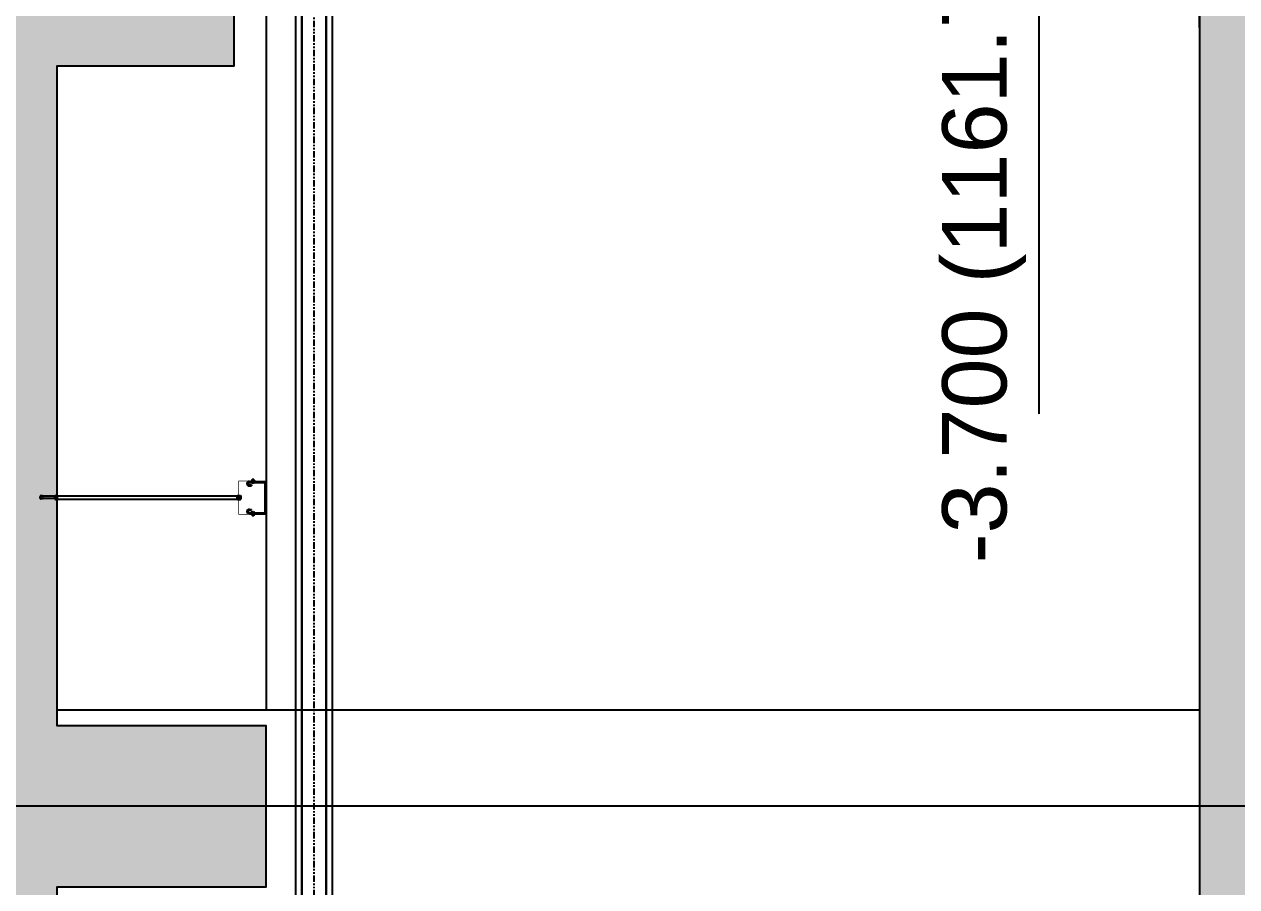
# Model space of a CAD drawing. Header units: millimetres. Extents: x -379292 to 1221486, y 92049 to 447512.
# Drawn here: x -29476 to -25709, y 224369 to 227048 of the extents above; entities that cross this region are included whole.
import ezdxf

# ---------------------------------------------------------------- set-up
doc = ezdxf.new("R2010")
doc.units = ezdxf.units.MM
for name, pattern in [('ACISOTGB', [9, 4, -1, 1, -1, 1, -1]), ('CENTER', [2, 1.25, -0.25, 0.25, -0.25]), ('SOGUKSU1', [72, 60, -6, 0, -6])]:
    doc.linetypes.add(name, pattern=pattern)
for name, color, linetype in [('05_AXIS', 211, 'CENTER'), ('05_CONCRETE', 6, 'Continuous'), ('05_CONCRETE VIEW', 142, 'Continuous'), ('05_HATCH CONCRETE', 141, 'Continuous'), ('05_SECTION LEVEL', 2, 'Continuous'), ('E-CT-TEXT', 7, 'Continuous'), ('OZD_TAVA', 50, 'Continuous')]:
    doc.layers.add(name, color=color, linetype=linetype)
for name, color, linetype, lineweight in [('1-MIMARI', 8, 'Continuous', 9), ('1-YANGIN BORUSU-3', 1, 'SOGUKSU1', 30), ('e_kesit_cizgisi', 7, 'Continuous', 9)]:
    doc.layers.add(name, color=color, linetype=linetype, lineweight=lineweight)
doc.styles.add('YAZI-3', font='arial.ttf', dxfattribs={"height": 3})

# ---------------------------------------------------------------- blocks, each defined once
blk = doc.blocks.new('1KESIT KOT1')
at = {"layer": '05_SECTION LEVEL', "color": 2}
for p, q in [((10, 4), (10, 5)), ((10, 5), (26, 5)), ((14, 0), (0, 0))]:
    blk.add_line(p, q, dxfattribs=at)
blk.add_lwpolyline([(10, 0), (12, 4), (8, 4)], close=True, dxfattribs=at)
at = {"layer": '05_SECTION LEVEL', "style": 'YAZI-3'}
blk.add_attdef('+00.000', (10, 6), '', height=2, dxfattribs=at)
blk = doc.blocks.new('A$C6a8db8d0')
at = {"layer": '05_HATCH CONCRETE', "ltscale": 25, "transparency": 33554671}
h = blk.add_hatch(dxfattribs=at)
h.set_pattern_fill('ANSI33', color=256, scale=1.5, angle=180)
h.set_pattern_definition([(225, (-8686.666, 32930.851), (6.735192, -6.735192), []), (225, (-8693.402, 32930.851), (6.735192, -6.735192), [4.7625, -2.38125])])
h.paths.add_polyline_path([(-8675, 790), (-8675, 420), (-8725, 420), (-8725, 370), (9165, 370), (9165, 420), (9115, 420), (9115, 810), (9095, 810), (9095, 790), (5815, 790), (5815, 810), (5795, 810), (5795, 790), (-1895, 790), (-1895, 710), (-1845, 710), (-1845, 775), (-1635, 775), (-1635, 720), (-1595, 720), (-1595, 775), (-1335, 775), (-1335, 720), (-1295, 720), (-1295, 775), (-1090, 775), (-1090, 710), (-1040, 710), (-1040, 775), (-835, 775), (-835, 720), (-795, 720), (-795, 775), (-535, 775), (-535, 720), (-495, 720), (-495, 775), (-290, 775), (-290, 710), (-240, 710), (-240, 775), (-35, 775), (-35, 720), (5, 720), (5, 775), (265, 775), (265, 720), (305, 720), (305, 775), (510, 775), (510, 710), (560, 710), (560, 775), (765, 775), (765, 720), (805, 720), (805, 775), (1065, 775), (1065, 720), (1105, 720), (1105, 775), (1310, 775), (1310, 710), (1360, 710), (1360, 775), (1565, 775), (1565, 720), (1605, 720), (1605, 775), (1865, 775), (1865, 720), (1905, 720), (1905, 775), (2110, 775), (2110, 710), (2160, 710), (2160, 775), (2365, 775), (2365, 720), (2405, 720), (2405, 775), (2665, 775), (2665, 720), (2705, 720), (2705, 775), (2910, 775), (2910, 710), (2960, 710), (2960, 775), (3165, 775), (3165, 720), (3205, 720), (3205, 775), (3465, 775), (3465, 720), (3505, 720), (3505, 775), (3710, 775), (3710, 710), (3760, 710), (3760, 775), (3965, 775), (3965, 720), (4005, 720), (4005, 775), (4265, 775), (4265, 720), (4305, 720), (4305, 775), (4510, 775), (4510, 710), (4560, 710), (4560, 775), (4765, 775), (4765, 720), (4805, 720), (4805, 775), (5065, 775), (5065, 720), (5105, 720), (5105, 775), (5310, 775), (5310, 710), (5360, 710), (5360, 775), (5540, 775), (5540, 720), (5580, 720), (5580, 775), (5760, 775), (5760, 710), (5810, 710), (5810, 775), (6110, 775), (6110, 710), (6160, 710), (6160, 775), (6365, 775), (6365, 720), (6405, 720), (6405, 775), (6665, 775), (6665, 720), (6705, 720), (6705, 775), (6910, 775), (6910, 710), (6960, 710), (6960, 775), (7165, 775), (7165, 720), (7205, 720), (7205, 775), (7465, 775), (7465, 720), (7505, 720), (7505, 775), (7710, 775), (7710, 710), (7760, 710), (7760, 775), (7965, 775), (7965, 720), (8005, 720), (8005, 775), (8265, 775), (8265, 720), (8305, 720), (8305, 775), (8510, 775), (8510, 710), (8560, 710), (8560, 775), (8790, 775), (8790, 720), (8830, 720), (8830, 775), (9085, 775), (9085, 420), (-8645, 420), (-8645, 775), (-8270, 775), (-8270, 710), (-8220, 710), (-8220, 775), (-8015, 775), (-8015, 720), (-7975, 720), (-7975, 775), (-7715, 775), (-7715, 720), (-7675, 720), (-7675, 775), (-7470, 775), (-7470, 710), (-7420, 710), (-7420, 775), (-7215, 775), (-7215, 720), (-7175, 720), (-7175, 775), (-6915, 775), (-6915, 720), (-6875, 720), (-6875, 775), (-6670, 775), (-6670, 710), (-6620, 710), (-6620, 775), (-6415, 775), (-6415, 720), (-6375, 720), (-6375, 775), (-6115, 775), (-6115, 720), (-6075, 720), (-6075, 775), (-5870, 775), (-5870, 710), (-5820, 710), (-5820, 775), (-5615, 775), (-5615, 720), (-5575, 720), (-5575, 775), (-5315, 775), (-5315, 720), (-5275, 720), (-5275, 775), (-5070, 775), (-5070, 710), (-5020, 710), (-5020, 775), (-4815, 775), (-4815, 720), (-4775, 720), (-4775, 775), (-4515, 775), (-4515, 720), (-4475, 720), (-4475, 775), (-4270, 775), (-4270, 710), (-4220, 710), (-4220, 775), (-4015, 775), (-4015, 720), (-3975, 720), (-3975, 775), (-3715, 775), (-3715, 720), (-3675, 720), (-3675, 775), (-3470, 775), (-3470, 710), (-3420, 710), (-3420, 775), (-3215, 775), (-3215, 720), (-3175, 720), (-3175, 775), (-2915, 775), (-2915, 720), (-2875, 720), (-2875, 775), (-2670, 775), (-2670, 710), (-2620, 710), (-2620, 775), (-2435, 775), (-2435, 720), (-2395, 720), (-2395, 775), (-2175, 775), (-2175, 720), (-2135, 720), (-2135, 775), (-1955, 775), (-1955, 710), (-1905, 710), (-1905, 790)])
at = {"layer": '05_AXIS', "ltscale": 500}
blk.add_line((3735, 170), (3735, 1660), dxfattribs=at)
at = {"layer": '05_CONCRETE'}
for points in [[(3505, 775), (3710, 775), (3710, 710), (3760, 710), (3760, 775), (3965, 775), (3965, 720), (4005, 720), (4005, 775), (4265, 775), (4265, 720), (4305, 720), (4305, 775), (4510, 775), (4510, 710), (4560, 710)], [(9085, 420), (-8645, 420)]]:
    blk.add_lwpolyline(points, dxfattribs=at)
at = {"layer": '05_CONCRETE VIEW', "ltscale": 20, "flags": 128}
for points in [[(3765, 775), (3765, 420)], [(4505, 710), (3765, 710)]]:
    blk.add_lwpolyline(points, dxfattribs=at)
at = {"layer": '05_SECTION LEVEL', "color": 7}
ref = blk.add_blockref('1KESIT KOT1', (4116.9, 420), dxfattribs=dict(at, xscale=-10, yscale=10, zscale=10))
ref.add_attrib('+00.000', '-3.700 (1161.70)', (3810.43, 480), dxfattribs={"height": 20, "style": 'YAZI-3'})
blk = doc.blocks.new('smn')
for p, q in [((-0.8, 0.55), (-0.65, 0.64)), ((-0.8, 0.55), (-0.8, 0.09)), ((-0.8, 0.09), (-0.65, 0)), ((0.65, 0.64), (-0.65, 0.64)), ((0.65, 0), (-0.65, 0)), ((-0.4, 0.55), (-0.4, 0.09)), ((0.4, 0.55), (0.4, 0.09)), ((0.8, 0.55), (0.65, 0.64)), ((0.8, 0.09), (0.65, 0)), ((0.8, 0.55), (0.8, 0.09))]:
    blk.add_line(p, q)
for centre, radius, start, end in [((-0.65, 0.24), 0.404, 51.7868, 90), ((-0.65, 0.4), 0.404, 270, 308.2132), ((0, -0.33), 0.967, 65.5673, 114.4327), ((0, 0.97), 0.967, 245.5673, 294.4327), ((0.65, 0.24), 0.404, 90, 128.2132), ((0.65, 0.4), 0.404, 231.7868, 270)]:
    blk.add_arc(centre, radius, start, end)
blk = doc.blocks.new('A$C23387eba')
h = blk.add_hatch()
h.set_pattern_fill('ANSI31', color=241, scale=1500, style=0)
h.set_pattern_definition([(315, (-421266.87, 1258294.907), (10.60660172, 10.60660172), [])])
h.paths.add_polyline_path([(44, 395), (64, 506), (57, 516), (53, 516), (32, 396), (32, 68), (44, 68)])
h.paths.add_polyline_path([(-44, 68), (-32, 68), (-32, 396), (-53, 516), (-57, 516), (-64, 506), (-44, 395)])
h = blk.add_hatch()
h.set_pattern_fill('ANSI31', color=241, scale=1000, angle=90, style=0)
h.set_pattern_definition([(45, (-421266.87, 1258294.907), (-7.07106781, 7.07106781), [])])
edge = h.paths.add_edge_path()
edge.add_line((-26, 496), (-35, 496))
edge.add_ellipse((-35, 484), major_axis=(-8.49, 8.49), ratio=1, start_angle=-45, end_angle=55)
edge.add_line((-47, 482), (-41, 446))
edge.add_ellipse((-29, 448), major_axis=(8.49, 8.49), ratio=1, start_angle=145, end_angle=225)
edge.add_line((-29, 436), (-26, 436))
edge.add_line((-26, 436), (-26, 496))
edge = h.paths.add_edge_path()
edge.add_line((26, 496), (35, 496))
edge.add_ellipse((35, 484), major_axis=(8.49, 8.49), ratio=1, start_angle=305, end_angle=405, ccw=False)
edge.add_line((47, 482), (41, 446))
edge.add_ellipse((29, 448), major_axis=(-8.49, 8.49), ratio=1, start_angle=135, end_angle=215, ccw=False)
edge.add_line((29, 436), (26, 436))
edge.add_line((26, 436), (26, 496))
at = {"color": 241}
for p, q in [((-64, 506, 996), (-57, 516, 996)), ((-44, 395, 996), (-64, 506, 996)), ((-57, 516, 996), (-32, 516, 996)), ((-32, 396, 996), (-53, 516, 996)), ((-41, 446, 996), (-47, 482, 996)), ((-44, 68, 996), (-44, 395, 996)), ((-35, 496, 996), (35, 496, 996)), ((-32, 530, 996), (-26, 536, 996)), ((-32, 496, 996), (-32, 530, 996)), ((-32, 436, 996), (-32, 496, 996)), ((-32, 68, 996), (-32, 436, 996)), ((29, 436, 996), (-29, 436, 996)), ((-26, 536, 996), (-26, 496, 996)), ((-26, 536, 996), (26, 536, 996)), ((-26, 496, 996), (-26, 436, 996)), ((-26, 496, 996), (-26, 436, 996)), ((-26, 436, 996), (-26, 68, 996)), ((32, 530, 996), (26, 536, 996)), ((26, 536, 996), (26, 496, 996)), ((26, 496, 996), (26, 436, 996)), ((26, 436, 996), (26, 68, 996)), ((32, 496, 996), (32, 530, 996)), ((32, 396, 996), (53, 516, 996)), ((32, 516, 996), (57, 516, 996)), ((32, 436, 996), (32, 496, 996)), ((32, 68, 996), (32, 436, 996)), ((47, 482, 996), (41, 446, 996)), ((44, 394, 996), (64, 506, 996)), ((44, 68, 996), (44, 396, 996)), ((64, 506, 996), (57, 516, 996)), ((-26, 68, 996), (-44, 68, 996)), ((-26, 68, 996), (-44, 68, 996)), ((44, 68, 996), (26, 68, 996)), ((44, 68, 996), (26, 68, 996))]:
    blk.add_line(p, q, dxfattribs=at)
at = {"color": 241, "extrusion": (0, 0, -1)}
for centre, major_axis, start_param, end_param in [((-35, 484, 996), (-8.49, 8.49), 5.323254, 7.068583), ((-29, 448, 996), (-8.49, 8.49), 3.92699, 5.323254), ((29, 448, 996), (-8.49, 8.49), 2.530727, 3.92699), ((35, 484, 996), (8.49, 8.49), -0.785399, 0.95993)]:
    blk.add_ellipse(centre, major_axis=major_axis, ratio=1, start_param=start_param, end_param=end_param, dxfattribs=at)
at = {"layer": 'E-CT-TEXT'}
for p, q in [((-52, 64), (52, 64)), ((-52, 64), (-52, 56)), ((-52, 56), (52, 56)), ((52, 64), (52, 56))]:
    blk.add_line(p, q, dxfattribs=at)
at = {"layer": 'E-CT-TEXT', "xscale": 80, "yscale": 80, "zscale": 80}
blk.add_blockref('smn', (0, 0), dxfattribs=at)
blk = doc.blocks.new('cıvata -pul')
for p, q in [((52, 59), (-52, 59)), ((-52, 59), (-52, 54)), ((52, 54), (-52, 54)), ((52, 59), (52, 54))]:
    blk.add_line(p, q)
at = {"xscale": 80, "yscale": 80, "zscale": 80}
blk.add_blockref('smn', (0, 0), dxfattribs=at)
blk = doc.blocks.new('CIVATA')
for p, q in [((-21.5, 0.1, -5674.6), (-20.1, 0.1, -5674.6)), ((-20.1, 0.1, -5674.6), (-20.1, -0.1, -5674.6)), ((-18.9, 5.9, -5674.6), (-18.5, 5.9, -5674.6)), ((-18.5, 5.9, -5674.6), (-18.5, -5.9, -5674.6)), ((-18.5, 3, -5674.6), (-7, 3, -5674.6)), ((-18.5, 3, -5674.6), (-16.7, 1.9, -1418.7)), ((-16.7, 1.9, -1418.7), (-16.7, -1.9, -1418.7)), ((-15.6, -6.7, -5674.6), (-15.6, 6.7, -5674.6)), ((-15.6, 6.7, -5674.6), (-14.9, 6.7, -5674.6)), ((-14.9, 6.7, -5674.6), (-14.9, -4.9, -5674.6)), ((-14.2, 6, -5674.6), (-14.9, 4.9, -5674.6)), ((-10.7, 6, -5674.6), (-14.2, 6, -5674.6)), ((-10.7, 3, -5674.6), (-14.2, 3, -5674.6)), ((-10.7, 6, -5674.6), (-10.1, 4.9, -5674.6)), ((-10.1, 4.9, -5674.6), (-10.1, -4.9, -5674.6)), ((-7, 3, -1418.7), (-7, -3, -1418.7)), ((-21.5, -0.1, -5674.6), (-20.1, -0.1, -5674.6)), ((-18.5, -5.9, -5674.6), (-18.9, -5.9, -5674.6)), ((-18.5, -3, -5674.6), (-16.7, -1.9, -1418.7)), ((-18.5, -3, -5674.6), (-7, -3, -5674.6)), ((-15.6, -6.7, -5674.6), (-14.9, -6.7, -5674.6)), ((-14.9, -4.6, -5674.6), (-14.9, -6.7, -5674.6)), ((-14.2, -6, -5674.6), (-14.9, -4.9, -5674.6)), ((-10.7, -3, -5674.6), (-14.2, -3, -5674.6)), ((-10.7, -6, -5674.6), (-14.2, -6, -5674.6)), ((-10.7, -6, -5674.6), (-10.1, -4.9, -5674.6))]:
    blk.add_line(p, q)
for centre, radius, start, end in [((-14.4, 0.3, -5674.6), 7.17, 129.5671, 181.6775), ((-11.8, 4.9, -5674.6), 3.03, 180, 218.2132), ((-7.6, 0, -5674.6), 7.25, 155.5673, 204.4327), ((-13.1, 4.9, -5674.6), 3.03, 321.7868, 0), ((-17.3, 0, -5674.6), 7.25, 335.5673, 24.4327), ((-14.4, -0.3, -5674.6), 7.17, 178.3225, 230.4329), ((-11.8, -4.9, -5674.6), 3.03, 141.7868, 180), ((-13.1, -4.9, -5674.6), 3.03, 0, 38.2132)]:
    blk.add_arc(centre, radius, start, end)
blk = doc.blocks.new('*U1107')
at = {"layer": 'e_kesit_cizgisi', "ltscale": 25}
blk.add_line((-0.46, -60.06), (0.57, -60.06), dxfattribs=at)
at = {"layer": 'e_kesit_cizgisi', "ltscale": 25, "const_width": 0.2, "elevation": 0.2}
for points in [[(-5.2, -121.56), (-5.2, -116.54), (0.2, -116.54)], [(5.18, -121.56), (5.18, -116.54), (-0.23, -116.54)]]:
    blk.add_lwpolyline(points, dxfattribs=at)
at = {"layer": 'OZD_TAVA', "color": 31, "true_color": 0xfecc66}
for p, q in [((-0.46, -60.06, -0.02), (-0.51, -116.54, 0.2)), ((0.57, -60.06, -0.02), (0.51, -116.54, 0.2))]:
    blk.add_line(p, q, dxfattribs=at)
at = {"layer": 'OZD_TAVA', "color": 1}
for p, q in [((-5.02, -119.87, -0.04), (-5.02, -125.06, -0.04)), ((-4.72, -119.65, -0.04), (-4.72, -124.76, -0.04)), ((-3.97, -119.65, -0.04), (-3.97, -120.49, -0.04)), ((-3.97, -120.49, -0.04), (-3.67, -120.49, -0.04)), ((-3.67, -119.87, -0.04), (-3.67, -120.49, -0.04)), ((3.64, -119.87, -0.04), (3.64, -120.49, -0.04)), ((3.94, -120.49, -0.04), (3.64, -120.49, -0.04)), ((3.94, -120.49, -0.04), (3.64, -120.49, -0.04)), ((3.94, -119.65, -0.04), (3.94, -120.49, -0.04)), ((3.94, -119.65, -0.04), (3.94, -120.49, -0.04)), ((4.68, -119.65, -0.04), (4.68, -124.76, -0.04)), ((4.98, -119.87, -0.04), (4.98, -125.06, -0.04)), ((-5.02, -125.06, -0.04), (4.99, -125.06, -0.28)), ((-4.72, -124.76, -0.04), (4.69, -124.76, -0.28))]:
    blk.add_line(p, q, dxfattribs=at)
for centre, radius, start, end in [((-4.35, -119.75, -0.04), 0.684, 349.6444, 190.3556), ((-4.35, -119.75, -0.04), 0.385, 13.8185, 166.1815), ((4.31, -119.75, -0.04), 0.684, 349.6444, 190.3556), ((4.31, -119.75, -0.04), 0.385, 13.8185, 166.1815)]:
    blk.add_arc(centre, radius, start, end, dxfattribs=at)
at = {"layer": 'E-CT-TEXT', "xscale": 0.009855724012972203, "yscale": 0.009855724012972203, "zscale": 0.009855724012972203}
for p in [(-0.01, -116.52, 0.2), (-0.01, -117.13, 0.2)]:
    blk.add_blockref('cıvata -pul', p, dxfattribs=at)
at = {"layer": 'E-CT-TEXT', "yscale": 0.08000000000000028, "zscale": 0.08000000000000028, "rotation": 180}
for p, xscale in [((-6.2, -120.98, 453.93), 0.08000000000000028), ((6.17, -120.98, 453.93), -0.08000000000000028)]:
    blk.add_blockref('CIVATA', p, dxfattribs=dict(at, xscale=xscale))
at = {"layer": 'e_kesit_cizgisi', "ltscale": 25, "xscale": 0.01, "yscale": 0.01, "zscale": 0.01}
blk.add_blockref('A$C23387eba', (0.05, -60.06), dxfattribs=at)

msp = doc.modelspace()

# ---------------------------------------------------------------- block references
at = {"layer": '1-MIMARI', "ltscale": 25, "xscale": 10, "yscale": 10, "zscale": 10, "rotation": 90}
msp.add_blockref('A$C6a8db8d0', (-21624.5, 187268.8), dxfattribs=at)

# ---------------------------------------------------------------- next in the draw order: linework, layer by layer
at = {"color": 134, "linetype": 'ACISOTGB', "ltscale": 5}
msp.add_line((-28575.8, 151798.9), (-28575.8, 272540.3), dxfattribs=at)
at = {"color": 3, "ltscale": 25}
for p, q in [((-28633, 199843.2), (-28633, 244719.5)), ((-28518.7, 199843.2), (-28518.7, 244719.5))]:
    msp.add_line(p, q, dxfattribs=at)
at = {"layer": '1-YANGIN BORUSU-3', "linetype": 'ByBlock', "ltscale": 25}
for p, q in [((-28613.9, 272261.8), (-28613.9, 154309.2)), ((-28537.8, 272261.8), (-28537.8, 154309.2))]:
    msp.add_line(p, q, dxfattribs=at)

# ---------------------------------------------------------------- next in the draw order: block references
at = {"layer": 'e_kesit_cizgisi', "xscale": 10, "yscale": 10, "zscale": 10, "rotation": 90}
msp.add_blockref('*U1107', (-29975.1, 225577.8, 1.6), dxfattribs=at)

doc.saveas('drawing.dxf')
